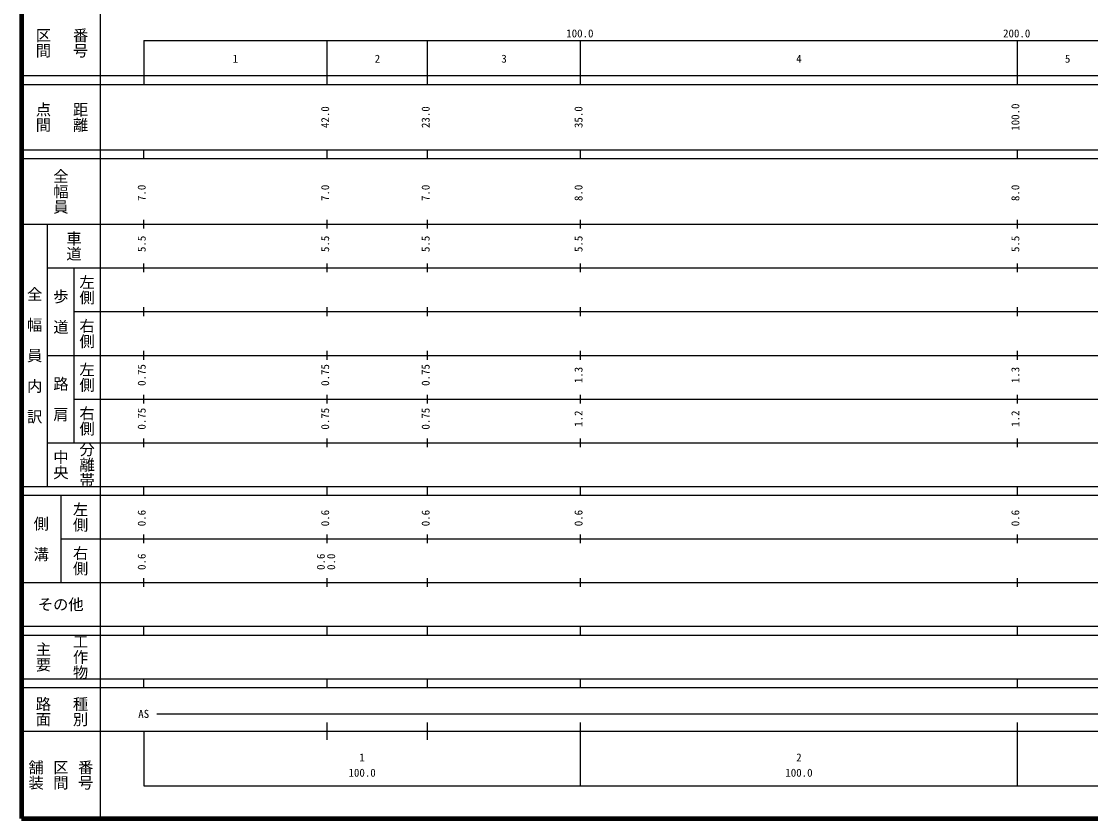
# Model space of a CAD drawing. Units: millimetres on the paper, enlarged 1000 times. Extents: x 40000 to 680000, y 20000 to 380000.
# Drawn here: x 40000 to 284769, y 20000 to 202409 of the extents above; entities that cross this region are included whole.
import ezdxf
from ezdxf.enums import TextEntityAlignment as Align

# ---------------------------------------------------------------- set-up
doc = ezdxf.new("R2010")
doc.units = ezdxf.units.MM
doc.header["$LTSCALE"] = 1000
doc.layers.add('M-TTL', color=2, linetype='Continuous', lineweight=140)
doc.layers.add('M-TTL-BAND', color=7, linetype='Continuous', lineweight=25)
doc.styles.add('@ＭＳ ゴシック', font='')
doc.styles.add('ＭＳ ゴシック', font='')
doc.styles.get('@ＭＳ ゴシック').set_extended_font_data('@MS Gothic')
doc.styles.get('ＭＳ ゴシック').set_extended_font_data('MS Gothic')

msp = doc.modelspace()

# ---------------------------------------------------------------- linework, layer by layer
at = {"layer": 'M-TTL'}
for p, q in [((40000, 380000), (40000, 20000)), ((40000, 20000), (680000, 20000))]:
    msp.add_line(p, q, dxfattribs=at)
at = {"layer": 'M-TTL-BAND'}
for p, q in [((58000, 370000), (58000, 20000)), ((68000, 198000), (579000, 198000)), ((68000, 198000), (68000, 188000)), ((110000, 188000), (110000, 198000)), ((133000, 188000), (133000, 198000)), ((168000, 188000), (168000, 198000)), ((268000, 188000), (268000, 198000)), ((40000, 190000), (579000, 190000)), ((40000, 188000), (579000, 188000)), ((40000, 173000), (579000, 173000)), ((68000, 171000), (68000, 173000)), ((110000, 171000), (110000, 173000)), ((133000, 171000), (133000, 173000)), ((168000, 171000), (168000, 173000)), ((268000, 171000), (268000, 173000)), ((40000, 171000), (579000, 171000)), ((68000, 155000), (68000, 157000)), ((110000, 155000), (110000, 157000)), ((133000, 155000), (133000, 157000)), ((168000, 155000), (168000, 157000)), ((268000, 155000), (268000, 157000)), ((40000, 156000), (579000, 156000)), ((46000, 96000), (46000, 156000)), ((68000, 145000), (68000, 147000)), ((110000, 145000), (110000, 147000)), ((133000, 145000), (133000, 147000)), ((168000, 145000), (168000, 147000)), ((268000, 145000), (268000, 147000)), ((46000, 146000), (579000, 146000)), ((52000, 146000), (52000, 106000)), ((52000, 136000), (579000, 136000)), ((68000, 135000), (68000, 137000)), ((110000, 135000), (110000, 137000)), ((133000, 135000), (133000, 137000)), ((168000, 135000), (168000, 137000)), ((268000, 135000), (268000, 137000)), ((46000, 126000), (579000, 126000)), ((68000, 125000), (68000, 127000)), ((110000, 125000), (110000, 127000)), ((133000, 125000), (133000, 127000)), ((168000, 125000), (168000, 127000)), ((268000, 125000), (268000, 127000)), ((52000, 116000), (579000, 116000)), ((68000, 115000), (68000, 117000)), ((110000, 115000), (110000, 117000)), ((133000, 115000), (133000, 117000)), ((168000, 115000), (168000, 117000)), ((268000, 115000), (268000, 117000)), ((46000, 106000), (579000, 106000)), ((68000, 105000), (68000, 107000)), ((110000, 105000), (110000, 107000)), ((133000, 105000), (133000, 107000)), ((168000, 105000), (168000, 107000)), ((268000, 105000), (268000, 107000)), ((40000, 96000), (579000, 96000)), ((68000, 94000), (68000, 96000)), ((110000, 94000), (110000, 96000)), ((133000, 94000), (133000, 96000)), ((168000, 94000), (168000, 96000)), ((268000, 94000), (268000, 96000)), ((40000, 94000), (579000, 94000)), ((49000, 94000), (49000, 74000)), ((49000, 84000), (579000, 84000)), ((68000, 83000), (68000, 85000)), ((110000, 83000), (110000, 85000)), ((133000, 83000), (133000, 85000)), ((168000, 83000), (168000, 85000)), ((268000, 83000), (268000, 85000)), ((40000, 74000), (579000, 74000)), ((68000, 73000), (68000, 75000)), ((110000, 73000), (110000, 75000)), ((133000, 73000), (133000, 75000)), ((168000, 73000), (168000, 75000)), ((268000, 73000), (268000, 75000)), ((40000, 64000), (579000, 64000)), ((68000, 62000), (68000, 64000)), ((110000, 62000), (110000, 64000)), ((133000, 62000), (133000, 64000)), ((168000, 62000), (168000, 64000)), ((268000, 62000), (268000, 64000)), ((40000, 62000), (579000, 62000)), ((40000, 52000), (579000, 52000)), ((68000, 50000), (68000, 52000)), ((110000, 50000), (110000, 52000)), ((133000, 50000), (133000, 52000)), ((168000, 50000), (168000, 52000)), ((268000, 50000), (268000, 52000)), ((40000, 50000), (579000, 50000)), ((71000, 44000), (565000, 44000)), ((110000, 38000), (110000, 42000)), ((133000, 38000), (133000, 42000)), ((168000, 27500), (168000, 42000)), ((268000, 27500), (268000, 42000)), ((40000, 40000), (579000, 40000)), ((68000, 40000), (68000, 27500)), ((68000, 27500), (579000, 27500))]:
    msp.add_line(p, q, dxfattribs=at)

# ---------------------------------------------------------------- texts
at = {"layer": 'M-TTL-BAND', "style": '@ＭＳ ゴシック'}
for s, p in [('番号', (53500, 197500)), ('区間', (45000, 197500)), ('点間', (45000, 180500)), ('距離', (53500, 180500)), ('全幅員', (49000, 163500)), ('車道', (52000, 151000)), ('左側', (55000, 141000)), ('全\u3000幅\u3000員\u3000内\u3000訳', (43000, 126000)), ('歩\u3000道', (49000, 136000)), ('右側', (55000, 131000)), ('左側', (55000, 121000)), ('路\u3000肩', (49000, 116000)), ('右側', (55000, 111000)), ('分離帯', (55000, 101000)), ('中央', (49000, 101000)), ('左側', (53500, 89000)), ('側\u3000溝', (44500, 84000)), ('右側', (53500, 79000)), ('工作物', (53500, 57000)), ('主要', (45000, 57000)), ('路面', (45000, 44500)), ('種別', (53500, 44500)), ('舗装', (43333, 30000)), ('区間', (49000, 30000)), ('番号', (54667, 30000))]:
    msp.add_text(s, height=2566, rotation=270, dxfattribs=at).set_placement(p, align=Align.MIDDLE_CENTER)
at = {"layer": 'M-TTL-BAND', "style": 'ＭＳ ゴシック'}
for s, p in [('100.0', (167844, 198195)), ('200.0', (267844, 198195)), ('1', (89000, 192405)), ('2', (121500, 192405)), ('3', (150500, 192405)), ('4', (218000, 192405)), ('5', (279500, 192405)), ('AS', (68000, 42500)), ('1', (118000, 32523)), ('2', (218000, 32523)), ('100.0', (118000, 29033)), ('100.0', (218000, 29033))]:
    msp.add_text(s, height=1833, dxfattribs=at).set_placement(p, align=Align.BOTTOM_CENTER)
for s, p in [('42.0', (111000, 180500)), ('23.0', (134000, 180500)), ('35.0', (169000, 180500)), ('100.0', (269000, 180500)), ('7.0', (69000, 163174)), ('7.0', (111000, 163174)), ('7.0', (134000, 163174)), ('8.0', (169000, 163174)), ('8.0', (269000, 163174)), ('5.5', (69000, 151500)), ('5.5', (111000, 151500)), ('5.5', (134000, 151500)), ('5.5', (169000, 151500)), ('5.5', (269000, 151500)), ('0.75', (69000, 121500)), ('0.75', (111000, 121500)), ('0.75', (134000, 121500)), ('1.3', (169000, 121500)), ('1.3', (269000, 121500)), ('0.75', (69000, 111500)), ('0.75', (111000, 111500)), ('0.75', (134000, 111500)), ('1.2', (169000, 111500)), ('1.2', (269000, 111500)), ('0.6', (69000, 88764)), ('0.6', (111000, 88764)), ('0.6', (134000, 88764)), ('0.6', (169000, 88764)), ('0.6', (269000, 88764)), ('0.6', (69000, 78764)), ('0.6', (110000, 78764)), ('0.0', (112370, 78764))]:
    msp.add_text(s, height=1833, rotation=90, dxfattribs=at).set_placement(p, align=Align.BOTTOM_CENTER)
msp.add_text('その他', height=2566, dxfattribs=at).set_placement((49000, 69000), align=Align.MIDDLE_CENTER)

doc.saveas('drawing.dxf')
